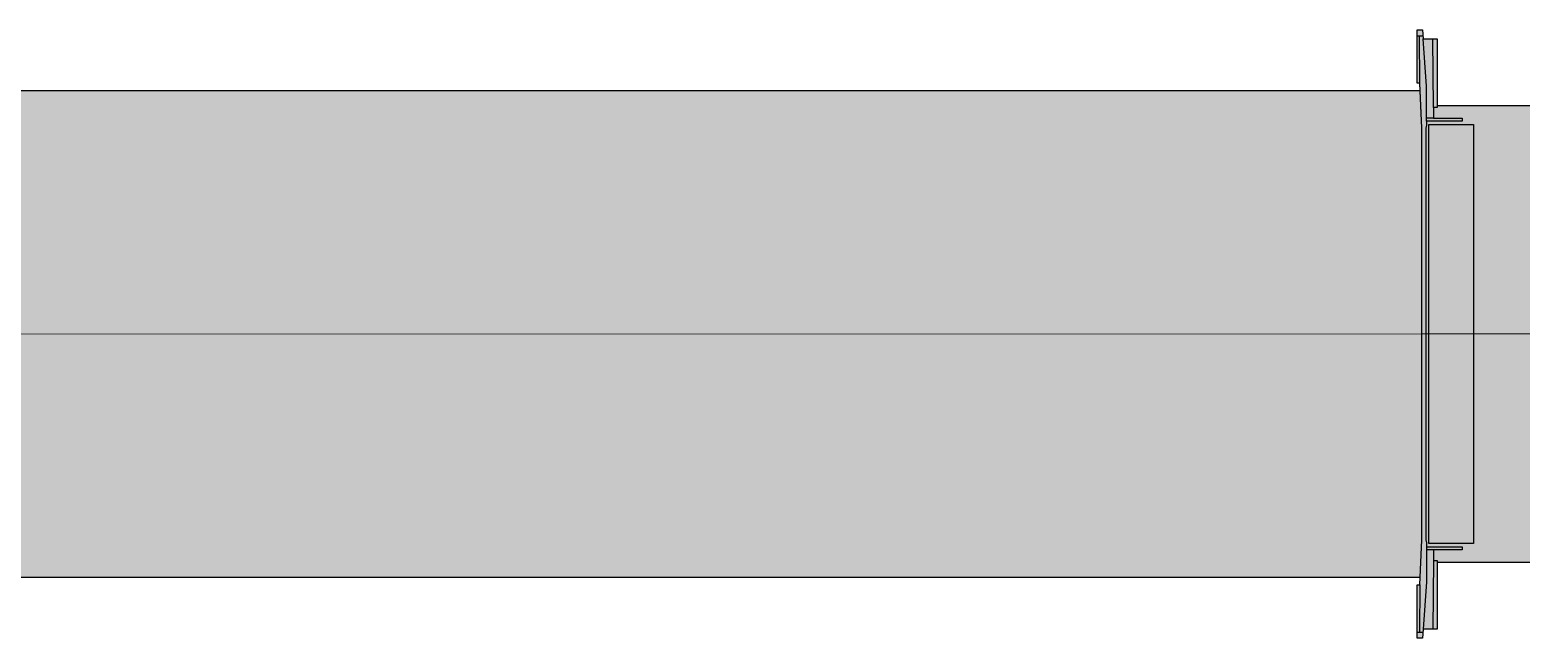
# Model space of a CAD drawing. Header units: millimetres. Extents: x -4957 to 16265, y -14538 to 14589.
# Drawn here: x 10416 to 13077, y -10543 to -9457 of the extents above; entities that cross this region are included whole.
import ezdxf

# ---------------------------------------------------------------- set-up
doc = ezdxf.new("R2010")
doc.units = ezdxf.units.MM
doc.set_wipeout_variables(frame=1)
doc.layers.add('Техника Кран LTM 1250-5.1', color=250, linetype='Continuous')
doc.layers.add('Техника Кран LTM 1250-5.1 Штрих', color=7, linetype='Continuous', true_color=0xffe79e)

# ---------------------------------------------------------------- blocks, each defined once
blk = doc.blocks.new('LTM 1250-5.1-20230312.205345')
at = {"color": 0, "linetype": 'ByBlock', "lineweight": -2, "ltscale": 10, "transparency": 16777216}
blk.add_wipeout([(-6.9, -367.5), (-7.8, -372.7), (-7.8, -380), (-72, -380), (-72, -385), (-20.7, -385), (-20.6, -404.3), (-27.2, -404.3), (-27.2, -526.9), (-2, -526.9), (-1.1, -543), (8.3, -543), (8.3, -448), (3.6, -448), (0.4, -367.5), (0, -282.1), (0, 0), (0, 282.1), (0.4, 367.5), (3.6, 448), (8.3, 448), (8.3, 543), (-1.1, 543), (-2, 526.9), (-27.2, 526.9), (-27.2, 404.3), (-20.6, 404.3), (-20.7, 385), (-72, 385), (-72, 380), (-7.8, 380), (-7.8, 372.7), (-6.9, 367.5), (-6.9, 0)], dxfattribs=at)
for points in [[(8.3, 532.3), (-1.7, 532.3)], [(3.6, 448), (4.2, 532.3)], [(-20.6, 404.3), (-19.2, 526.9)], [(-20.6, -404.3), (-19.2, -526.9)], [(3.6, -448), (4.2, -532.3)], [(8.3, -532.3), (-1.7, -532.3)]]:
    blk.add_lwpolyline(points, dxfattribs=at)
blk.add_wipeout([(-92, 374), (-92, -374), (-12, -374), (-12, 374)], dxfattribs=at)
at = {"layer": 'Техника Кран LTM 1250-5.1 Штрих', "ltscale": 10, "transparency": 16777216}
h = blk.add_hatch(color=256, dxfattribs=at)
h.dxf.hatch_style = 1
h.paths.add_polyline_path([(-6.9, 0), (-6.9, -367.5), (-7.8, -372.7), (-7.8, -380), (-72, -380), (-72, -385), (-20.7, -385), (-20.6, -404.3), (-27.2, -404.3), (-27.2, -526.9), (-2, -526.9), (-1.1, -543), (8.3, -543), (8.3, -448), (3.6, -448), (0.4, -367.5), (0, -282.1), (0, 0), (0, 282.1), (0.4, 367.5), (3.6, 448), (8.3, 448), (8.3, 543), (-1.1, 543), (-2, 526.9), (-27.2, 526.9), (-27.2, 404.3), (-20.6, 404.3), (-20.7, 385), (-72, 385), (-72, 380), (-7.8, 380), (-7.8, 372.7), (-6.9, 367.5)])
h = blk.add_hatch(color=256, dxfattribs=at)
h.dxf.hatch_style = 1
h.set_gradient(color1=(173, 173, 173), tint=1, name='CYLINDER')
h.paths.add_polyline_path([(-12, 374), (-92, 374), (-92, -374), (-12, -374)])
at = {"color": 0, "linetype": 'ByBlock', "lineweight": -2, "ltscale": 10, "transparency": 16777216}
for points in [[(-6.9, 0), (-6.9, -367.5), (-7.8, -372.7), (-7.8, -380), (-72, -380), (-72, -385), (-20.7, -385), (-20.6, -404.3), (-27.2, -404.3), (-27.2, -526.9), (-2, -526.9), (-1.1, -543), (8.3, -543), (8.3, -448), (3.6, -448), (0.4, -367.5), (0, -282.1), (0, 0), (0, 282.1), (0.4, 367.5), (3.6, 448), (8.3, 448), (8.3, 543), (-1.1, 543), (-2, 526.9), (-27.2, 526.9), (-27.2, 404.3), (-20.6, 404.3), (-20.7, 385), (-72, 385), (-72, 380), (-7.8, 380), (-7.8, 372.7), (-6.9, 367.5)], [(-12, 374), (-92, 374), (-92, -374), (-12, -374)]]:
    blk.add_lwpolyline(points, close=True, dxfattribs=at)
for points in [[(-7.8, 380), (-7.8, 442.5), (-2, 526.9)], [(-20.7, 385), (-7.8, 385)], [(-20.7, -385), (-7.8, -385)], [(-7.8, -380), (-7.8, -442.5), (-2, -526.9)]]:
    blk.add_lwpolyline(points, dxfattribs=at)
blk = doc.blocks.new('*U388')
at = {"color": 0, "linetype": 'ByBlock', "lineweight": -2, "ltscale": 10, "transparency": 16777216}
blk.add_wipeout([(-15625, -407.5), (0, -407.5), (0, 407.5), (-15625, 407.5)], dxfattribs=at)
at = {"layer": 'Техника Кран LTM 1250-5.1 Штрих', "ltscale": 10, "true_color": 0xadadad, "transparency": 16777216}
h = blk.add_hatch(color=253, dxfattribs=at)
h.dxf.hatch_style = 1
h.paths.add_polyline_path([(-15625, 407.5), (-15625, -407.5), (0, -407.5), (0, 407.5)])
at = {"color": 0, "linetype": 'ByBlock', "lineweight": -2, "ltscale": 10, "transparency": 16777216}
blk.add_lwpolyline([(-15625, 407.5), (-15625, -407.5), (0, -407.5), (0, 407.5)], close=True, dxfattribs=at)
blk.add_wipeout([(-12900, -434), (0, -434), (0, 434), (-12900, 434)], dxfattribs=at)
at = {"layer": 'Техника Кран LTM 1250-5.1 Штрих', "ltscale": 10, "true_color": 0xadadad, "transparency": 16777216}
h = blk.add_hatch(color=253, dxfattribs=at)
h.dxf.hatch_style = 1
h.paths.add_polyline_path([(-12900, 434), (-12900, -434), (0, -434), (0, 434)])
at = {"color": 0, "linetype": 'ByBlock', "lineweight": -2, "ltscale": 10, "transparency": 16777216}
blk.add_lwpolyline([(-12900, 434), (-12900, -434), (0, -434), (0, 434)], close=True, dxfattribs=at)
at = {"color": 0, "linetype": 'ByBlock', "lineweight": -2, "ltscale": 10, "transparency": 16777216, "xscale": -1, "rotation": 180}
blk.add_blockref('LTM 1250-5.1-20230312.205345', (-12900, 0), dxfattribs=at)
at = {"color": 0, "linetype": 'ByBlock', "lineweight": 5, "ltscale": 10, "transparency": 16777216}
blk.add_lwpolyline([(0, 0), (-15999, 0)], dxfattribs=at)

msp = doc.modelspace()

# ---------------------------------------------------------------- block references
at = {"layer": 'Техника Кран LTM 1250-5.1', "transparency": 16777216, "rotation": 180}
msp.add_blockref('*U388', (0, -10000), dxfattribs=at)

doc.saveas('drawing.dxf')
